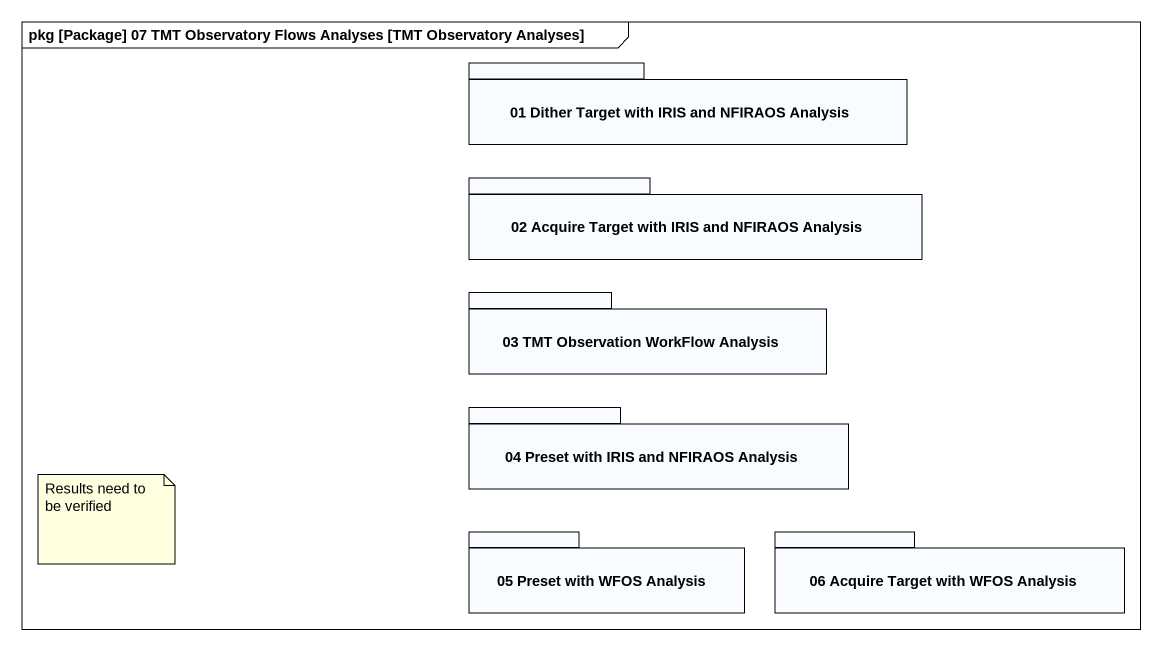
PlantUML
@startuml
mainframe pkg [Package] 07 TMT Observatory Flows Analyses [TMT Observatory Analyses]
package "01 Dither Target with IRIS and NFIRAOS Analysis" as p01_Dither_Target_with_IRIS {
}
package "02 Acquire Target with IRIS and NFIRAOS Analysis" as p02_Acquire_Target_with_IRIS {
}
package "03 TMT Observation WorkFlow Analysis" as p03_TMT_Observation_WorkFlow {
}
package "04 Preset with IRIS and NFIRAOS Analysis" as p04_Preset_with_IRIS_and {
}
package "05 Preset with WFOS Analysis" as p05_Preset_with_WFOS_Analysis {
}
package "06 Acquire Target with WFOS Analysis" as p06_Acquire_Target_with_WFOS {
}
note as N1
  Results need to be verified
end note
@enduml
